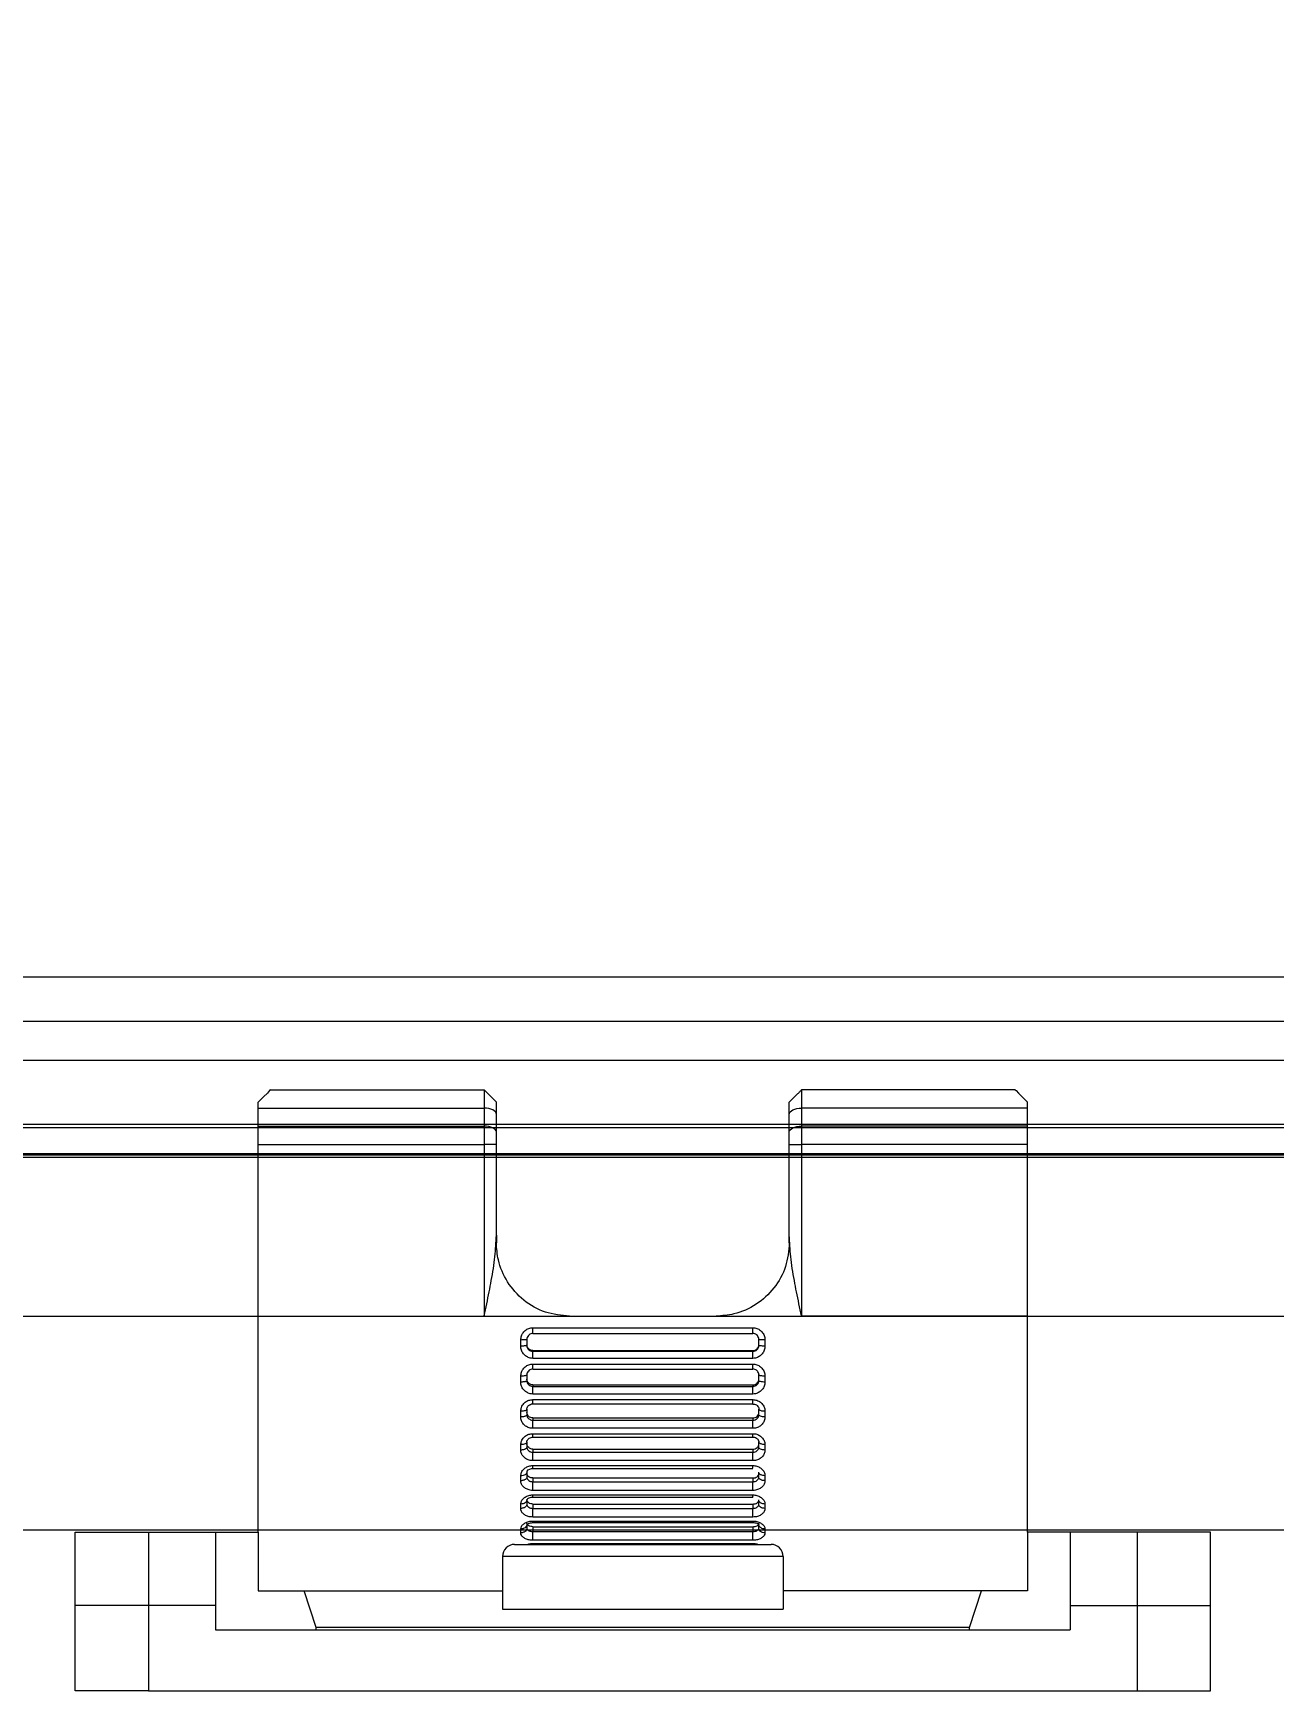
# Model space of a CAD drawing. Header units: inches. Extents: x -19.3 to 60.4, y -8 to 17.2.
# Drawn here: x 39.18 to 43.14, y 6.65 to 11.94 of the extents above; entities that cross this region are included whole.
import ezdxf

# ---------------------------------------------------------------- set-up
doc = ezdxf.new("R2010")
doc.units = ezdxf.units.IN
doc.header["$MEASUREMENT"] = 0
doc.styles.get("Standard").update_dxf_attribs({"font": 'arial.ttf'})
doc.dimstyles.new('Mega 3IN', dxfattribs={"dimtxt": 3, "dimasz": 3, "dimexe": 0.18, "dimexo": 0.0625, "dimgap": 0.09, "dimtad": 0, "dimtih": 1, "dimtoh": 1, "dimdec": 3, "dimzin": 0, "dimdsep": 46, "dimlunit": 3, "dimtxsty": 'Standard', "dimcen": 1, "dimadec": 0, "dimazin": 0, "dimtfac": 1, "dimtdec": 3, "dimtofl": 0, "dimtmove": 0, "dimatfit": 3, "dimfxl": 1, "dimtolj": 1, "dimtzin": 0, "dimarcsym": 0})

# ---------------------------------------------------------------- blocks, each defined once
blk = doc.blocks.new('A$C18BE6784')
at = {"color": 7, "linetype": 'Continuous', "lineweight": 15}
for p, q in [((-310.03, -59.65), (-292.53, -59.65)), ((-292.53, -59.65), (-292.53, -61.15)), ((-266.53, -59.65), (-266.53, -61.15)), ((-249.03, -59.65), (-266.53, -59.65)), ((-311.03, -61.15), (-311.03, -60.65)), ((-291.53, -61.65), (-291.53, -60.65)), ((-267.53, -61.65), (-267.53, -60.65)), ((-248.03, -61.15), (-248.03, -60.65)), ((-311.03, -61.15), (-292.53, -61.15)), ((-311.03, -62.62), (-311.03, -61.15)), ((-292.53, -61.15), (-292.53, -62.62)), ((-291.53, -63.12), (-291.53, -61.65)), ((-267.53, -63.12), (-267.53, -61.65)), ((-266.53, -61.15), (-266.53, -62.62)), ((-248.03, -61.15), (-266.53, -61.15)), ((-248.03, -62.62), (-248.03, -61.15)), ((-311.03, -62.62), (-292.53, -62.62)), ((-311.03, -64.12), (-311.03, -62.62)), ((-292.53, -62.62), (-292.53, -64.12)), ((-267.53, -62.77), (-291.53, -62.77)), ((-291.53, -64.12), (-291.53, -63.12)), ((-267.53, -64.12), (-267.53, -63.12)), ((-266.53, -62.62), (-266.53, -64.12)), ((-248.03, -62.62), (-266.53, -62.62)), ((-248.03, -64.12), (-248.03, -62.62)), ((-311.03, -64.12), (-292.53, -64.12)), ((-311.03, -78.19), (-311.03, -64.12)), ((-291.53, -64.12), (-292.53, -64.12)), ((-292.53, -64.12), (-292.53, -78.19)), ((-291.53, -71.56), (-291.53, -64.12)), ((-291.53, -64.97), (-267.53, -64.97)), ((-267.53, -64.12), (-266.53, -64.12)), ((-267.53, -71.56), (-267.53, -64.12)), ((-248.03, -64.12), (-266.53, -64.12)), ((-266.53, -64.12), (-266.53, -78.19)), ((-248.03, -78.19), (-248.03, -64.12)), ((-291.53, -71.56), (-291.53, -72.19)), ((-267.53, -72.19), (-267.53, -71.56)), ((-311.03, -95.89), (-311.03, -78.19)), ((-311.03, -78.19), (-292.53, -78.19)), ((-285.53, -78.19), (-273.53, -78.19)), ((-248.03, -78.19), (-266.53, -78.19)), ((-248.03, -95.89), (-248.03, -78.19)), ((-289.03, -80.1), (-289.03, -80.59)), ((-288.53, -79.14), (-270.53, -79.14)), ((-288.53, -79.62), (-270.53, -79.62)), ((-270.03, -80.59), (-270.03, -80.1)), ((-289.53, -80.64), (-289.53, -80.15)), ((-288.53, -81.01), (-288.53, -81.07)), ((-288.53, -81.01), (-270.53, -81.01)), ((-288.53, -81.07), (-270.53, -81.07)), ((-270.53, -81.01), (-270.53, -81.07)), ((-269.53, -80.14), (-269.53, -80.64)), ((-270.53, -81.65), (-288.53, -81.65)), ((-288.53, -82.12), (-270.53, -82.12)), ((-288.53, -82.53), (-270.53, -82.53)), ((-289.53, -83.6), (-289.53, -83.11)), ((-289.03, -83), (-289.03, -83.47)), ((-288.53, -83.82), (-288.53, -83.95)), ((-288.53, -83.82), (-270.53, -83.82)), ((-288.53, -83.95), (-270.53, -83.95)), ((-270.53, -83.82), (-270.53, -83.95)), ((-270.03, -83.47), (-270.03, -83)), ((-269.53, -83.11), (-269.53, -83.59)), ((-270.53, -84.57), (-288.53, -84.57)), ((-288.53, -85.03), (-270.53, -85.03)), ((-288.53, -85.37), (-270.53, -85.37)), ((-289.53, -86.45), (-289.53, -85.98)), ((-289.03, -85.81), (-289.03, -86.27)), ((-288.53, -86.53), (-288.53, -86.72)), ((-288.53, -86.53), (-270.53, -86.53)), ((-288.53, -86.72), (-270.53, -86.72)), ((-270.53, -86.53), (-270.53, -86.72)), ((-270.03, -86.27), (-270.03, -85.81)), ((-269.53, -85.98), (-269.53, -86.45)), ((-270.53, -87.38), (-288.53, -87.38)), ((-288.53, -87.82), (-270.53, -87.82)), ((-288.53, -88.1), (-270.53, -88.1)), ((-289.53, -89.16), (-289.53, -88.72)), ((-289.03, -88.49), (-289.03, -88.92)), ((-288.53, -89.09), (-288.53, -89.34)), ((-288.53, -89.09), (-270.53, -89.09)), ((-288.53, -89.34), (-270.53, -89.34)), ((-270.53, -89.09), (-270.53, -89.34)), ((-270.03, -88.92), (-270.03, -88.49)), ((-269.53, -88.72), (-269.53, -89.16)), ((-289.03, -90.98), (-289.03, -91.37)), ((-270.53, -90.03), (-288.53, -90.03)), ((-288.53, -90.43), (-270.53, -90.43)), ((-288.53, -90.66), (-270.53, -90.66)), ((-270.03, -91.37), (-270.03, -90.98)), ((-289.53, -91.68), (-289.53, -91.27)), ((-288.53, -91.45), (-270.53, -91.45)), ((-288.53, -91.45), (-288.53, -91.76)), ((-288.53, -91.76), (-270.53, -91.76)), ((-270.53, -91.45), (-270.53, -91.76)), ((-269.53, -91.27), (-269.53, -91.67)), ((-289.53, -93.95), (-289.53, -93.59)), ((-289.03, -93.25), (-289.03, -93.6)), ((-270.53, -92.47), (-288.53, -92.47)), ((-288.53, -92.84), (-270.53, -92.84)), ((-288.53, -93.01), (-270.53, -93.01)), ((-288.53, -93.59), (-270.53, -93.59)), ((-288.53, -93.59), (-288.53, -93.94)), ((-270.53, -93.59), (-270.53, -93.94)), ((-270.03, -93.6), (-270.03, -93.25)), ((-269.53, -93.59), (-269.53, -93.95)), ((-288.53, -93.94), (-270.53, -93.94)), ((-270.53, -94.65), (-288.53, -94.65)), ((-288.53, -94.98), (-270.53, -94.98)), ((-326.03, -95.9), (-320.03, -95.9)), ((-326.03, -101.89), (-326.03, -95.9)), ((-322.03, -95.89), (-311.03, -95.89)), ((-322.03, -95.89), (-322.03, -95.9)), ((-320.03, -95.9), (-320.03, -101.89)), ((-320.03, -95.9), (-314.53, -95.9)), ((-314.53, -95.9), (-314.53, -101.89)), ((-311.03, -95.89), (-311.03, -100.69)), ((-289.53, -95.95), (-289.53, -95.63)), ((-289.03, -95.25), (-289.03, -95.55)), ((-288.53, -95.1), (-270.53, -95.1)), ((-288.53, -95.44), (-270.53, -95.44)), ((-288.53, -95.44), (-288.53, -95.84)), ((-288.53, -95.84), (-270.53, -95.84)), ((-270.53, -95.44), (-270.53, -95.84)), ((-270.03, -95.55), (-270.03, -95.25)), ((-269.53, -95.63), (-269.53, -95.94)), ((-248.03, -95.89), (-248.03, -100.69)), ((-237.03, -95.89), (-248.03, -95.89)), ((-244.53, -95.9), (-244.53, -101.89)), ((-239.03, -95.9), (-244.53, -95.9)), ((-239.03, -95.9), (-239.03, -101.89)), ((-233.03, -95.9), (-239.03, -95.9)), ((-237.03, -95.89), (-237.03, -95.9)), ((-233.03, -101.89), (-233.03, -95.9)), ((-290.03, -96.89), (-269.03, -96.89)), ((-270.53, -96.55), (-288.53, -96.55)), ((-288.53, -96.82), (-270.53, -96.82)), ((-268.03, -97.89), (-291.03, -97.89)), ((-291.03, -97.89), (-291.03, -102.19)), ((-268.03, -97.89), (-268.03, -102.19)), ((-311.03, -100.69), (-307.28, -100.69)), ((-306.28, -103.69), (-307.28, -100.69)), ((-307.28, -100.69), (-291.03, -100.69)), ((-251.78, -100.69), (-268.03, -100.69)), ((-252.78, -103.69), (-251.78, -100.69)), ((-248.03, -100.69), (-251.78, -100.69)), ((-320.03, -101.89), (-326.03, -101.89)), ((-326.03, -108.89), (-326.03, -101.89)), ((-314.53, -101.89), (-320.03, -101.89)), ((-320.03, -101.89), (-320.03, -108.89)), ((-314.53, -101.89), (-314.53, -103.89)), ((-291.03, -102.19), (-268.03, -102.19)), ((-244.53, -101.89), (-239.03, -101.89)), ((-244.53, -101.89), (-244.53, -103.89)), ((-239.03, -101.89), (-233.03, -101.89)), ((-239.03, -101.89), (-239.03, -108.89)), ((-233.03, -108.89), (-233.03, -101.89)), ((-314.53, -103.89), (-244.53, -103.89)), ((-306.28, -103.89), (-306.28, -103.69)), ((-252.78, -103.69), (-306.28, -103.69)), ((-252.78, -103.89), (-252.78, -103.69)), ((-320.03, -108.89), (-326.03, -108.89)), ((-320.03, -108.89), (-239.03, -108.89)), ((-239.03, -108.89), (-233.03, -108.89))]:
    blk.add_line(p, q, dxfattribs=at)
at = {"color": 8, "linetype": 'Continuous', "lineweight": 15}
for p, q in [((-291.53, -62.47), (-267.53, -62.47)), ((-291.53, -64.87), (-267.53, -64.87)), ((-291.53, -65.17), (-267.53, -65.17))]:
    blk.add_line(p, q, dxfattribs=at)
at = {"color": 7, "linetype": 'Continuous', "lineweight": 15, "flags": 128}
for points in [[(-310.03, -59.65), (-310.1, -59.71), (-310.29, -59.91), (-310.61, -60.23), (-311.03, -60.65)], [(-249.03, -59.65), (-248.96, -59.71), (-248.77, -59.91), (-248.45, -60.23), (-248.03, -60.65)], [(-291.53, -61.65), (-291.55, -61.55), (-291.61, -61.46), (-291.7, -61.37), (-291.82, -61.29), (-291.97, -61.23), (-292.15, -61.19), (-292.33, -61.16), (-292.53, -61.15)], [(-267.53, -61.65), (-267.51, -61.55), (-267.45, -61.46), (-267.36, -61.37), (-267.24, -61.29), (-267.08, -61.23), (-266.91, -61.19), (-266.72, -61.16), (-266.53, -61.15)], [(-291.53, -63.12), (-291.55, -63.02), (-291.61, -62.93), (-291.7, -62.84), (-291.82, -62.77), (-291.97, -62.71), (-292.15, -62.66), (-292.33, -62.63), (-292.53, -62.62)], [(-267.53, -63.12), (-267.51, -63.02), (-267.45, -62.93), (-267.36, -62.84), (-267.24, -62.77), (-267.08, -62.71), (-266.91, -62.66), (-266.72, -62.63), (-266.53, -62.62)], [(-289.03, -90.98), (-289.03, -90.98), (-289.03, -90.98), (-289, -90.88), (-288.92, -90.79), (-288.8, -90.72), (-288.64, -90.67), (-288.53, -90.67)]]:
    blk.add_lwpolyline(points, dxfattribs=at)
at = {"color": 7, "linetype": 'Continuous', "lineweight": 15}
for centre, start, end in [((-290.03, -97.89), 90, 180), ((-269.03, -97.89), 0, 90)]:
    blk.add_arc(centre, 1, start, end, dxfattribs=at)
for points, knots in [([(-291.53, -60.65), (-291.53, -60.65), (-291.52, -60.65), (-291.56, -60.62), (-291.61, -60.57), (-291.69, -60.49), (-291.77, -60.4), (-291.87, -60.31), (-291.98, -60.19), (-292.13, -60.05), (-292.3, -59.87), (-292.47, -59.71), (-292.53, -59.65), (-292.53, -59.65), (-292.53, -59.65)], [0, 0, 0, 0, 0.206108, 0.278374, 0.351164, 0.392378, 0.433903, 0.470873, 0.508396, 0.568596, 0.658083, 0.79227, 0.97583, 1, 1, 1, 1]), ([(-267.53, -60.65), (-267.53, -60.65), (-267.53, -60.65), (-267.5, -60.62), (-267.45, -60.57), (-267.37, -60.49), (-267.29, -60.4), (-267.19, -60.31), (-267.08, -60.19), (-266.93, -60.05), (-266.75, -59.87), (-266.59, -59.71), (-266.53, -59.65), (-266.53, -59.65), (-266.53, -59.65)], [0, 0, 0, 0, 0.206108, 0.278374, 0.351164, 0.392378, 0.433903, 0.470873, 0.508396, 0.568596, 0.658083, 0.79227, 0.97583, 1, 1, 1, 1]), ([(-292.53, -78.19), (-292.53, -78.18), (-292.39, -77.52), (-292.18, -76.54), (-291.88, -74.93), (-291.61, -73.37), (-291.56, -72.14), (-291.53, -71.56)], [0, 0, 0, 0, 0.004402, 0.298112, 0.438388, 0.73222, 1, 1, 1, 1]), ([(-266.53, -78.19), (-266.53, -78.18), (-266.67, -77.52), (-266.88, -76.54), (-267.18, -74.93), (-267.45, -73.37), (-267.5, -72.14), (-267.53, -71.56)], [0, 0, 0, 0, 0.004402, 0.298112, 0.438388, 0.73222, 1, 1, 1, 1]), ([(-285.53, -78.19), (-286.2, -78.13), (-287.55, -77.99), (-289.35, -76.96), (-290.69, -75.45), (-291.42, -73.76), (-291.5, -72.66), (-291.53, -72.19)], [0, 0, 0, 0, 0.212997, 0.42601, 0.638348, 0.848106, 1, 1, 1, 1]), ([(-267.53, -72.19), (-267.59, -72.85), (-267.71, -74.15), (-268.71, -75.94), (-270.19, -77.3), (-271.88, -78.07), (-273.04, -78.16), (-273.53, -78.19)], [0, 0, 0, 0, 0.21253, 0.425272, 0.63417, 0.844608, 1, 1, 1, 1]), ([(-289.53, -80.15), (-289.52, -80.03), (-289.5, -79.85), (-289.37, -79.58), (-289.18, -79.35), (-288.87, -79.17), (-288.65, -79.15), (-288.53, -79.14)], [0, 0, 0, 0, 0.219076, 0.347748, 0.564774, 0.782964, 1, 1, 1, 1]), ([(-289.03, -80.1), (-289.04, -80.11), (-289.05, -80.12), (-289.17, -80.13), (-289.33, -80.14), (-289.46, -80.14), (-289.53, -80.15)], [0, 0, 0, 0, 0.25, 0.5, 0.75, 1, 1, 1, 1]), ([(-288.53, -79.61), (-288.53, -79.61), (-288.59, -79.61), (-288.7, -79.63), (-288.85, -79.72), (-288.97, -79.85), (-289.02, -79.98), (-289.03, -80.07), (-289.03, -80.1), (-289.03, -80.1)], [0, 0, 0, 0, 0.000077, 0.224304, 0.445041, 0.660321, 0.871897, 0.999923, 1, 1, 1, 1]), ([(-288.53, -79.61), (-288.53, -79.61), (-288.53, -79.61), (-288.53, -79.54), (-288.53, -79.45), (-288.53, -79.36), (-288.53, -79.26), (-288.53, -79.18), (-288.53, -79.14)], [0, 0, 0, 0, 0.198983, 0.431483, 0.560933, 0.69884, 0.845197, 1, 1, 1, 1]), ([(-270.53, -79.14), (-270.42, -79.15), (-270.3, -79.16), (-270.09, -79.23), (-269.88, -79.35), (-269.66, -79.61), (-269.54, -79.89), (-269.53, -80.07), (-269.53, -80.14)], [0, 0, 0, 0, 0.214033, 0.218636, 0.436909, 0.654019, 0.86987, 1, 1, 1, 1]), ([(-270.53, -79.61), (-270.53, -79.61), (-270.53, -79.6), (-270.53, -79.5), (-270.53, -79.33), (-270.53, -79.2), (-270.53, -79.14)], [0, 0, 0, 0, 0.249999, 0.500001, 0.750002, 1, 1, 1, 1]), ([(-270.03, -80.1), (-270.03, -80.1), (-270.03, -80.07), (-270.04, -79.98), (-270.09, -79.85), (-270.2, -79.72), (-270.36, -79.63), (-270.47, -79.61), (-270.53, -79.61), (-270.53, -79.61)], [0, 0, 0, 0, 0.000077, 0.128103, 0.339678, 0.554959, 0.775696, 0.999922, 1, 1, 1, 1]), ([(-269.53, -80.14), (-269.58, -80.14), (-269.7, -80.14), (-269.83, -80.14), (-269.92, -80.13), (-269.98, -80.12), (-270.02, -80.11), (-270.03, -80.11), (-270.03, -80.1)], [0, 0, 0, 0, 0.203912, 0.438068, 0.567105, 0.703778, 0.848076, 1, 1, 1, 1]), ([(-289.03, -80.59), (-289.03, -80.59), (-289.04, -80.61), (-289.12, -80.62), (-289.21, -80.63), (-289.3, -80.64), (-289.41, -80.64), (-289.49, -80.64), (-289.53, -80.64)], [0, 0, 0, 0, 0.196334, 0.427965, 0.557629, 0.696193, 0.843652, 1, 1, 1, 1]), ([(-288.53, -81.65), (-288.61, -81.64), (-288.79, -81.63), (-289.07, -81.51), (-289.33, -81.28), (-289.5, -80.98), (-289.52, -80.76), (-289.53, -80.64)], [0, 0, 0, 0, 0.143917, 0.357304, 0.5703, 0.784657, 1, 1, 1, 1]), ([(-288.53, -81.01), (-288.59, -81), (-288.72, -80.99), (-288.89, -80.88), (-288.98, -80.75), (-289.02, -80.63), (-289.03, -80.57), (-289.03, -80.53)], [0, 0, 0, 0, 0.254896, 0.506769, 0.754299, 0.876836, 1, 1, 1, 1]), ([(-289.03, -80.59), (-289.03, -80.59), (-289.03, -80.64), (-289.01, -80.75), (-288.93, -80.89), (-288.8, -81.01), (-288.66, -81.06), (-288.57, -81.07), (-288.53, -81.07), (-288.53, -81.07)], [0, 0, 0, 0, 0.000078, 0.210323, 0.420766, 0.63317, 0.850397, 0.999923, 1, 1, 1, 1]), ([(-288.53, -81.65), (-288.53, -81.61), (-288.53, -81.54), (-288.53, -81.41), (-288.53, -81.29), (-288.53, -81.19), (-288.53, -81.11), (-288.53, -81.09), (-288.53, -81.07)], [0, 0, 0, 0, 0.130792, 0.270449, 0.500082, 0.6303, 0.757218, 1, 1, 1, 1]), ([(-270.53, -81.01), (-270.46, -81), (-270.33, -80.99), (-270.17, -80.88), (-270.07, -80.75), (-270.03, -80.63), (-270.03, -80.57), (-270.03, -80.53)], [0, 0, 0, 0, 0.254897, 0.506769, 0.754299, 0.876836, 1, 1, 1, 1]), ([(-270.53, -81.07), (-270.53, -81.07), (-270.49, -81.07), (-270.4, -81.06), (-270.25, -81.01), (-270.13, -80.89), (-270.05, -80.75), (-270.03, -80.64), (-270.03, -80.59), (-270.03, -80.59)], [0, 0, 0, 0, 0.000078, 0.149604, 0.366831, 0.579234, 0.789678, 0.999922, 1, 1, 1, 1]), ([(-269.53, -80.64), (-269.54, -80.76), (-269.56, -80.98), (-269.73, -81.28), (-269.98, -81.51), (-270.26, -81.63), (-270.45, -81.64), (-270.53, -81.65)], [0, 0, 0, 0, 0.218413, 0.430309, 0.643077, 0.856236, 1, 1, 1, 1]), ([(-270.53, -81.65), (-270.53, -81.59), (-270.53, -81.47), (-270.53, -81.33), (-270.53, -81.23), (-270.53, -81.15), (-270.53, -81.1), (-270.53, -81.08), (-270.53, -81.07)], [0, 0, 0, 0, 0.21353, 0.435926, 0.562265, 0.698395, 0.84431, 1, 1, 1, 1]), ([(-269.53, -80.64), (-269.6, -80.64), (-269.73, -80.64), (-269.89, -80.63), (-270.01, -80.61), (-270.02, -80.6), (-270.03, -80.59)], [0, 0, 0, 0, 0.25208, 0.502774, 0.75208, 1, 1, 1, 1]), ([(-289.53, -83.11), (-289.52, -83), (-289.5, -82.82), (-289.37, -82.55), (-289.18, -82.33), (-288.87, -82.15), (-288.65, -82.13), (-288.53, -82.12)], [0, 0, 0, 0, 0.219076, 0.347748, 0.564775, 0.782964, 1, 1, 1, 1]), ([(-288.53, -82.52), (-288.53, -82.52), (-288.59, -82.52), (-288.7, -82.54), (-288.85, -82.62), (-288.97, -82.75), (-289.02, -82.88), (-289.03, -82.97), (-289.03, -83), (-289.03, -83)], [0, 0, 0, 0, 0.000077, 0.224304, 0.445041, 0.660319, 0.871898, 0.999921, 1, 1, 1, 1]), ([(-288.53, -82.52), (-288.53, -82.53), (-288.53, -82.54), (-288.53, -82.49), (-288.53, -82.41), (-288.53, -82.33), (-288.53, -82.23), (-288.53, -82.16), (-288.53, -82.12)], [0, 0, 0, 0, 0.198981, 0.431483, 0.560933, 0.698839, 0.845198, 1, 1, 1, 1]), ([(-270.53, -82.12), (-270.42, -82.13), (-270.3, -82.14), (-270.09, -82.21), (-269.88, -82.33), (-269.66, -82.59), (-269.54, -82.86), (-269.53, -83.04), (-269.53, -83.11)], [0, 0, 0, 0, 0.214033, 0.218636, 0.436908, 0.654018, 0.86987, 1, 1, 1, 1]), ([(-270.53, -82.52), (-270.53, -82.52), (-270.53, -82.54), (-270.53, -82.45), (-270.53, -82.31), (-270.53, -82.18), (-270.53, -82.12)], [0, 0, 0, 0, 0.249998, 0.499999, 0.749998, 1, 1, 1, 1]), ([(-270.03, -83), (-270.03, -83), (-270.03, -82.97), (-270.04, -82.88), (-270.09, -82.75), (-270.2, -82.62), (-270.36, -82.54), (-270.47, -82.52), (-270.53, -82.52), (-270.53, -82.52)], [0, 0, 0, 0, 0.000079, 0.128102, 0.33968, 0.554959, 0.775696, 0.999922, 1, 1, 1, 1]), ([(-289.03, -83), (-289.04, -83.01), (-289.05, -83.04), (-289.17, -83.08), (-289.33, -83.1), (-289.46, -83.11), (-289.53, -83.11)], [0, 0, 0, 0, 0.25, 0.5, 0.749999, 1, 1, 1, 1]), ([(-289.03, -83.47), (-289.03, -83.49), (-289.04, -83.51), (-289.12, -83.55), (-289.21, -83.57), (-289.3, -83.58), (-289.41, -83.59), (-289.49, -83.6), (-289.53, -83.6)], [0, 0, 0, 0, 0.196333, 0.427965, 0.557629, 0.696193, 0.843653, 1, 1, 1, 1]), ([(-288.53, -84.57), (-288.61, -84.57), (-288.79, -84.55), (-289.07, -84.43), (-289.33, -84.21), (-289.5, -83.92), (-289.52, -83.71), (-289.53, -83.6)], [0, 0, 0, 0, 0.143917, 0.357304, 0.5703, 0.784657, 1, 1, 1, 1]), ([(-288.53, -83.82), (-288.59, -83.81), (-288.72, -83.8), (-288.89, -83.69), (-288.98, -83.56), (-289.02, -83.45), (-289.03, -83.39), (-289.03, -83.35)], [0, 0, 0, 0, 0.254896, 0.506768, 0.754299, 0.876835, 1, 1, 1, 1]), ([(-289.03, -83.47), (-289.03, -83.47), (-289.03, -83.53), (-289.01, -83.63), (-288.93, -83.77), (-288.8, -83.88), (-288.66, -83.94), (-288.57, -83.95), (-288.53, -83.95), (-288.53, -83.95)], [0, 0, 0, 0, 0.000077, 0.210323, 0.420766, 0.63317, 0.850397, 0.999923, 1, 1, 1, 1]), ([(-288.53, -84.57), (-288.53, -84.53), (-288.53, -84.47), (-288.53, -84.33), (-288.53, -84.21), (-288.53, -84.1), (-288.53, -84.01), (-288.53, -83.97), (-288.53, -83.95)], [0, 0, 0, 0, 0.138026, 0.258333, 0.500005, 0.630244, 0.757182, 1, 1, 1, 1]), ([(-270.53, -83.82), (-270.46, -83.81), (-270.33, -83.8), (-270.17, -83.69), (-270.07, -83.56), (-270.03, -83.45), (-270.03, -83.39), (-270.03, -83.35)], [0, 0, 0, 0, 0.254897, 0.506768, 0.754299, 0.876835, 1, 1, 1, 1]), ([(-270.53, -83.95), (-270.53, -83.95), (-270.49, -83.95), (-270.4, -83.94), (-270.25, -83.88), (-270.13, -83.77), (-270.05, -83.63), (-270.03, -83.53), (-270.03, -83.47), (-270.03, -83.47)], [0, 0, 0, 0, 0.000078, 0.149604, 0.366831, 0.579234, 0.789677, 0.999923, 1, 1, 1, 1]), ([(-269.53, -83.59), (-269.54, -83.71), (-269.56, -83.93), (-269.73, -84.22), (-269.98, -84.43), (-270.26, -84.55), (-270.45, -84.57), (-270.53, -84.57)], [0, 0, 0, 0, 0.218413, 0.430309, 0.643078, 0.856237, 1, 1, 1, 1]), ([(-270.53, -84.57), (-270.53, -84.51), (-270.53, -84.39), (-270.53, -84.24), (-270.53, -84.14), (-270.53, -84.06), (-270.53, -83.99), (-270.53, -83.96), (-270.53, -83.95)], [0, 0, 0, 0, 0.230792, 0.442076, 0.564837, 0.698755, 0.843812, 1, 1, 1, 1]), ([(-269.53, -83.11), (-269.58, -83.1), (-269.7, -83.1), (-269.83, -83.09), (-269.92, -83.07), (-269.98, -83.05), (-270.02, -83.02), (-270.03, -83.01), (-270.03, -83)], [0, 0, 0, 0, 0.203911, 0.438069, 0.567105, 0.703776, 0.848076, 1, 1, 1, 1]), ([(-269.53, -83.59), (-269.6, -83.59), (-269.73, -83.59), (-269.89, -83.56), (-270.01, -83.52), (-270.02, -83.49), (-270.03, -83.47)], [0, 0, 0, 0, 0.25208, 0.502773, 0.752079, 1, 1, 1, 1]), ([(-289.53, -85.98), (-289.52, -85.87), (-289.5, -85.7), (-289.37, -85.45), (-289.18, -85.23), (-288.87, -85.06), (-288.65, -85.04), (-288.53, -85.03)], [0, 0, 0, 0, 0.219076, 0.347748, 0.564774, 0.782964, 1, 1, 1, 1]), ([(-289.02, -85.82), (-289.02, -85.78), (-289.02, -85.68), (-288.95, -85.57), (-288.83, -85.45), (-288.62, -85.36), (-288.45, -85.37), (-288.35, -85.37)], [0, 0, 0, 0, 0.128204, 0.324033, 0.503823, 0.694449, 1, 1, 1, 1]), ([(-288.53, -85.37), (-288.53, -85.37), (-288.53, -85.36), (-288.53, -85.3), (-288.53, -85.23), (-288.53, -85.14), (-288.53, -85.07), (-288.53, -85.03)], [0, 0, 0, 0, 0.289248, 0.451086, 0.623495, 0.806468, 1, 1, 1, 1]), ([(-270.53, -85.03), (-270.42, -85.04), (-270.3, -85.05), (-270.09, -85.12), (-269.88, -85.23), (-269.66, -85.48), (-269.54, -85.75), (-269.53, -85.92), (-269.53, -85.98)], [0, 0, 0, 0, 0.214033, 0.218636, 0.436909, 0.654019, 0.869869, 1, 1, 1, 1]), ([(-270.53, -85.37), (-270.53, -85.37), (-270.53, -85.38), (-270.53, -85.33), (-270.53, -85.21), (-270.53, -85.09), (-270.53, -85.03)], [0, 0, 0, 0, 0.05273, 0.368487, 0.684243, 1, 1, 1, 1]), ([(-270.53, -85.39), (-270.48, -85.39), (-270.37, -85.38), (-270.22, -85.46), (-270.1, -85.58), (-270.03, -85.7), (-270.04, -85.79), (-270.04, -85.83)], [0, 0, 0, 0, 0.17309, 0.39291, 0.612931, 0.841169, 1, 1, 1, 1]), ([(-289.03, -85.81), (-289.04, -85.83), (-289.05, -85.88), (-289.17, -85.94), (-289.33, -85.98), (-289.46, -85.98), (-289.53, -85.98)], [0, 0, 0, 0, 0.25, 0.500001, 0.75, 1, 1, 1, 1]), ([(-289.03, -86.27), (-289.03, -86.29), (-289.04, -86.33), (-289.12, -86.38), (-289.21, -86.41), (-289.3, -86.43), (-289.41, -86.45), (-289.49, -86.45), (-289.53, -86.45)], [0, 0, 0, 0, 0.196335, 0.427966, 0.557629, 0.696193, 0.843652, 1, 1, 1, 1]), ([(-288.53, -87.38), (-288.61, -87.38), (-288.79, -87.37), (-289.07, -87.25), (-289.33, -87.04), (-289.5, -86.77), (-289.52, -86.56), (-289.53, -86.45)], [0, 0, 0, 0, 0.143917, 0.357304, 0.5703, 0.784656, 1, 1, 1, 1]), ([(-288.53, -86.53), (-288.59, -86.52), (-288.72, -86.51), (-288.89, -86.41), (-288.98, -86.28), (-289.02, -86.17), (-289.03, -86.11), (-289.03, -86.08)], [0, 0, 0, 0, 0.254896, 0.506767, 0.754299, 0.876835, 1, 1, 1, 1]), ([(-289.03, -86.27), (-289.03, -86.27), (-289.03, -86.32), (-289.01, -86.42), (-288.93, -86.55), (-288.8, -86.65), (-288.66, -86.71), (-288.57, -86.72), (-288.53, -86.72), (-288.53, -86.72)], [0, 0, 0, 0, 0.000078, 0.210322, 0.420765, 0.633169, 0.850397, 0.999923, 1, 1, 1, 1]), ([(-288.53, -87.38), (-288.53, -87.35), (-288.53, -87.28), (-288.53, -87.15), (-288.53, -87.02), (-288.53, -86.9), (-288.53, -86.8), (-288.53, -86.75), (-288.53, -86.72)], [0, 0, 0, 0, 0.146955, 0.254934, 0.49997, 0.630218, 0.757165, 1, 1, 1, 1]), ([(-270.53, -86.53), (-270.46, -86.52), (-270.33, -86.51), (-270.17, -86.41), (-270.07, -86.28), (-270.03, -86.17), (-270.03, -86.11), (-270.03, -86.08)], [0, 0, 0, 0, 0.254897, 0.506767, 0.754299, 0.876835, 1, 1, 1, 1]), ([(-270.53, -86.72), (-270.53, -86.72), (-270.49, -86.72), (-270.4, -86.71), (-270.25, -86.65), (-270.13, -86.55), (-270.05, -86.42), (-270.03, -86.32), (-270.03, -86.27), (-270.03, -86.27)], [0, 0, 0, 0, 0.000078, 0.149604, 0.366832, 0.579235, 0.789678, 0.999922, 1, 1, 1, 1]), ([(-269.53, -86.45), (-269.54, -86.56), (-269.56, -86.77), (-269.73, -87.04), (-269.98, -87.25), (-270.26, -87.37), (-270.45, -87.38), (-270.53, -87.38)], [0, 0, 0, 0, 0.218412, 0.430308, 0.643077, 0.856236, 1, 1, 1, 1]), ([(-270.53, -87.38), (-270.53, -87.32), (-270.53, -87.2), (-270.53, -87.02), (-270.53, -86.87), (-270.53, -86.77), (-270.53, -86.74), (-270.53, -86.72)], [0, 0, 0, 0, 0.249391, 0.451395, 0.69954, 0.843392, 1, 1, 1, 1]), ([(-269.53, -85.98), (-269.58, -85.98), (-269.7, -85.98), (-269.83, -85.95), (-269.92, -85.92), (-269.98, -85.89), (-270.02, -85.85), (-270.03, -85.82), (-270.03, -85.81)], [0, 0, 0, 0, 0.203912, 0.438068, 0.567104, 0.703775, 0.848075, 1, 1, 1, 1]), ([(-269.53, -86.45), (-269.6, -86.45), (-269.73, -86.44), (-269.89, -86.4), (-270.01, -86.34), (-270.02, -86.29), (-270.03, -86.27)], [0, 0, 0, 0, 0.25208, 0.502773, 0.75208, 1, 1, 1, 1]), ([(-289.53, -88.72), (-289.52, -88.62), (-289.5, -88.46), (-289.37, -88.22), (-289.18, -88.01), (-288.87, -87.85), (-288.65, -87.83), (-288.53, -87.82)], [0, 0, 0, 0, 0.219076, 0.347748, 0.564775, 0.782965, 1, 1, 1, 1]), ([(-289.03, -88.49), (-289.03, -88.49), (-289.03, -88.49), (-289.03, -88.42), (-289.01, -88.36), (-288.91, -88.23), (-288.77, -88.15), (-288.64, -88.1), (-288.55, -88.1), (-288.53, -88.1)], [0, 0, 0, 0, 0.000012, 0.000024, 0.282395, 0.505491, 0.707687, 0.920205, 1, 1, 1, 1]), ([(-288.53, -88.09), (-288.53, -88.1), (-288.53, -88.1), (-288.53, -88.06), (-288.53, -88), (-288.53, -87.92), (-288.53, -87.85), (-288.53, -87.82)], [0, 0, 0, 0, 0.201578, 0.383377, 0.577053, 0.782599, 1, 1, 1, 1]), ([(-270.53, -87.82), (-270.42, -87.83), (-270.3, -87.83), (-270.09, -87.9), (-269.88, -88.01), (-269.66, -88.25), (-269.54, -88.5), (-269.53, -88.66), (-269.53, -88.72)], [0, 0, 0, 0, 0.214033, 0.218636, 0.436909, 0.654019, 0.86987, 1, 1, 1, 1]), ([(-270.53, -88.1), (-270.53, -88.09), (-270.53, -88.09), (-270.53, -87.98), (-270.53, -87.87), (-270.53, -87.82)], [0, 0, 0, 0, 0.294478, 0.647238, 1, 1, 1, 1]), ([(-270.53, -88.11), (-270.48, -88.11), (-270.37, -88.11), (-270.22, -88.18), (-270.1, -88.28), (-270.05, -88.38), (-270.03, -88.44), (-270.03, -88.47), (-270.03, -88.49), (-270.03, -88.49), (-270.03, -88.49), (-270.03, -88.49), (-270.03, -88.49)], [0, 0, 0, 0, 0.173203, 0.381396, 0.589558, 0.809493, 0.931257, 0.991898, 0.998276, 0.999937, 0.999987, 1, 1, 1, 1]), ([(-289.03, -88.49), (-289.04, -88.52), (-289.05, -88.58), (-289.17, -88.66), (-289.33, -88.71), (-289.46, -88.72), (-289.53, -88.72)], [0, 0, 0, 0, 0.25, 0.500001, 0.75, 1, 1, 1, 1]), ([(-289.03, -88.92), (-289.03, -88.94), (-289.04, -89), (-289.12, -89.06), (-289.21, -89.11), (-289.3, -89.14), (-289.41, -89.16), (-289.49, -89.16), (-289.53, -89.16)], [0, 0, 0, 0, 0.196333, 0.427967, 0.557629, 0.696194, 0.843653, 1, 1, 1, 1]), ([(-288.53, -90.03), (-288.61, -90.03), (-288.79, -90.01), (-289.07, -89.91), (-289.33, -89.71), (-289.5, -89.46), (-289.52, -89.26), (-289.53, -89.16)], [0, 0, 0, 0, 0.143917, 0.357304, 0.5703, 0.784657, 1, 1, 1, 1]), ([(-288.53, -89.09), (-288.59, -89.08), (-288.72, -89.07), (-288.89, -88.97), (-288.98, -88.86), (-289.02, -88.75), (-289.03, -88.7), (-289.03, -88.67)], [0, 0, 0, 0, 0.254896, 0.506767, 0.754297, 0.876834, 1, 1, 1, 1]), ([(-289.03, -88.92), (-289.03, -88.92), (-289.03, -88.96), (-289.01, -89.06), (-288.93, -89.18), (-288.8, -89.28), (-288.66, -89.33), (-288.57, -89.34), (-288.53, -89.34), (-288.53, -89.34)], [0, 0, 0, 0, 0.000077, 0.210322, 0.420765, 0.63317, 0.850397, 0.999923, 1, 1, 1, 1]), ([(-288.53, -90.03), (-288.53, -90), (-288.53, -89.93), (-288.53, -89.8), (-288.53, -89.67), (-288.53, -89.55), (-288.53, -89.44), (-288.53, -89.38), (-288.53, -89.34)], [0, 0, 0, 0, 0.151364, 0.273442, 0.500088, 0.630307, 0.757222, 1, 1, 1, 1]), ([(-270.53, -89.09), (-270.46, -89.08), (-270.33, -89.07), (-270.17, -88.97), (-270.07, -88.86), (-270.03, -88.75), (-270.03, -88.7), (-270.03, -88.67)], [0, 0, 0, 0, 0.254897, 0.506767, 0.754297, 0.876834, 1, 1, 1, 1]), ([(-270.53, -89.34), (-270.53, -89.34), (-270.49, -89.34), (-270.4, -89.33), (-270.25, -89.28), (-270.13, -89.18), (-270.05, -89.06), (-270.03, -88.96), (-270.03, -88.92), (-270.03, -88.92)], [0, 0, 0, 0, 0.000078, 0.149604, 0.366831, 0.579235, 0.789678, 0.999923, 1, 1, 1, 1]), ([(-269.53, -89.16), (-269.54, -89.26), (-269.56, -89.46), (-269.73, -89.72), (-269.98, -89.91), (-270.26, -90.01), (-270.45, -90.03), (-270.53, -90.03)], [0, 0, 0, 0, 0.218414, 0.430309, 0.643077, 0.856237, 1, 1, 1, 1]), ([(-270.53, -90.03), (-270.53, -89.97), (-270.53, -89.86), (-270.53, -89.67), (-270.53, -89.52), (-270.53, -89.41), (-270.53, -89.36), (-270.53, -89.34)], [0, 0, 0, 0, 0.247847, 0.463517, 0.701698, 0.843478, 1, 1, 1, 1]), ([(-269.53, -88.72), (-269.58, -88.72), (-269.7, -88.71), (-269.83, -88.67), (-269.92, -88.63), (-269.98, -88.59), (-270.02, -88.54), (-270.03, -88.5), (-270.03, -88.49)], [0, 0, 0, 0, 0.203911, 0.438068, 0.567104, 0.703777, 0.848075, 1, 1, 1, 1]), ([(-269.53, -89.16), (-269.6, -89.16), (-269.73, -89.15), (-269.89, -89.09), (-270.01, -89.01), (-270.02, -88.95), (-270.03, -88.92)], [0, 0, 0, 0, 0.25208, 0.502772, 0.752079, 1, 1, 1, 1]), ([(-289.53, -91.27), (-289.52, -91.18), (-289.5, -91.03), (-289.37, -90.8), (-289.18, -90.61), (-288.87, -90.46), (-288.65, -90.44), (-288.53, -90.43)], [0, 0, 0, 0, 0.219076, 0.347748, 0.564774, 0.782964, 1, 1, 1, 1]), ([(-289.03, -90.98), (-289.04, -91.02), (-289.05, -91.09), (-289.17, -91.19), (-289.33, -91.26), (-289.46, -91.27), (-289.53, -91.27)], [0, 0, 0, 0, 0.249999, 0.499999, 0.749999, 1, 1, 1, 1]), ([(-288.53, -90.66), (-288.53, -90.66), (-288.53, -90.66), (-288.53, -90.64), (-288.53, -90.6), (-288.53, -90.53), (-288.53, -90.47), (-288.53, -90.43)], [0, 0, 0, 0, 0.100112, 0.305017, 0.523304, 0.75497, 1, 1, 1, 1]), ([(-270.53, -90.43), (-270.42, -90.44), (-270.3, -90.45), (-270.09, -90.52), (-269.88, -90.61), (-269.66, -90.83), (-269.54, -91.06), (-269.53, -91.21), (-269.53, -91.27)], [0, 0, 0, 0, 0.214033, 0.218636, 0.436909, 0.65402, 0.86987, 1, 1, 1, 1]), ([(-270.53, -90.65), (-270.53, -90.65), (-270.53, -90.66), (-270.53, -90.59), (-270.53, -90.49), (-270.53, -90.43)], [0, 0, 0, 0, 0.218227, 0.609112, 1, 1, 1, 1]), ([(-269.53, -91.27), (-269.58, -91.26), (-269.7, -91.26), (-269.83, -91.21), (-269.92, -91.16), (-269.98, -91.11), (-270.02, -91.05), (-270.03, -91), (-270.03, -90.98)], [0, 0, 0, 0, 0.203911, 0.438069, 0.567105, 0.703777, 0.848077, 1, 1, 1, 1]), ([(-289.03, -91.37), (-289.03, -91.41), (-289.04, -91.47), (-289.12, -91.55), (-289.21, -91.61), (-289.3, -91.64), (-289.41, -91.67), (-289.49, -91.67), (-289.53, -91.68)], [0, 0, 0, 0, 0.196335, 0.427965, 0.557628, 0.696193, 0.843653, 1, 1, 1, 1]), ([(-288.53, -92.47), (-288.61, -92.47), (-288.79, -92.45), (-289.07, -92.36), (-289.33, -92.18), (-289.5, -91.95), (-289.52, -91.77), (-289.53, -91.68)], [0, 0, 0, 0, 0.143917, 0.357304, 0.5703, 0.784656, 1, 1, 1, 1]), ([(-288.53, -91.45), (-288.59, -91.45), (-288.72, -91.44), (-288.89, -91.35), (-288.98, -91.25), (-289.02, -91.15), (-289.03, -91.1), (-289.03, -91.07)], [0, 0, 0, 0, 0.254896, 0.506768, 0.754298, 0.876834, 1, 1, 1, 1]), ([(-289.03, -91.37), (-289.03, -91.37), (-289.03, -91.42), (-289.01, -91.5), (-288.93, -91.62), (-288.8, -91.71), (-288.66, -91.75), (-288.57, -91.76), (-288.53, -91.76), (-288.53, -91.76)], [0, 0, 0, 0, 0.000076, 0.210322, 0.420765, 0.63317, 0.850397, 0.999923, 1, 1, 1, 1]), ([(-288.53, -92.47), (-288.53, -92.44), (-288.53, -92.37), (-288.53, -92.25), (-288.53, -92.12), (-288.53, -92), (-288.53, -91.87), (-288.53, -91.8), (-288.53, -91.76)], [0, 0, 0, 0, 0.153847, 0.284384, 0.500143, 0.630347, 0.757248, 1, 1, 1, 1]), ([(-270.53, -91.45), (-270.46, -91.45), (-270.33, -91.44), (-270.17, -91.35), (-270.07, -91.25), (-270.03, -91.15), (-270.03, -91.1), (-270.03, -91.07)], [0, 0, 0, 0, 0.254897, 0.506768, 0.754298, 0.876834, 1, 1, 1, 1]), ([(-270.53, -91.76), (-270.53, -91.76), (-270.49, -91.76), (-270.4, -91.75), (-270.25, -91.71), (-270.13, -91.62), (-270.05, -91.5), (-270.03, -91.42), (-270.03, -91.37), (-270.03, -91.37)], [0, 0, 0, 0, 0.000078, 0.149604, 0.366831, 0.579235, 0.789678, 0.999924, 1, 1, 1, 1]), ([(-269.53, -91.67), (-269.54, -91.77), (-269.56, -91.95), (-269.73, -92.18), (-269.98, -92.36), (-270.26, -92.45), (-270.45, -92.47), (-270.53, -92.47)], [0, 0, 0, 0, 0.218413, 0.430309, 0.643077, 0.856237, 1, 1, 1, 1]), ([(-270.53, -92.47), (-270.53, -92.41), (-270.53, -92.31), (-270.53, -92.11), (-270.53, -91.96), (-270.53, -91.84), (-270.53, -91.79), (-270.53, -91.76)], [0, 0, 0, 0, 0.245576, 0.48038, 0.705175, 0.84396, 1, 1, 1, 1]), ([(-269.53, -91.67), (-269.6, -91.67), (-269.73, -91.66), (-269.89, -91.59), (-270.01, -91.49), (-270.02, -91.41), (-270.03, -91.37)], [0, 0, 0, 0, 0.25208, 0.502774, 0.752079, 1, 1, 1, 1]), ([(-289.53, -93.59), (-289.52, -93.5), (-289.5, -93.37), (-289.37, -93.17), (-289.18, -93), (-288.87, -92.86), (-288.65, -92.84), (-288.53, -92.84)], [0, 0, 0, 0, 0.219075, 0.347748, 0.564774, 0.782964, 1, 1, 1, 1]), ([(-289.03, -93.25), (-289.04, -93.29), (-289.05, -93.38), (-289.17, -93.49), (-289.33, -93.57), (-289.46, -93.58), (-289.53, -93.59)], [0, 0, 0, 0, 0.249999, 0.499999, 0.749999, 1, 1, 1, 1]), ([(-289.03, -93.6), (-289.03, -93.63), (-289.04, -93.71), (-289.12, -93.81), (-289.21, -93.87), (-289.3, -93.91), (-289.41, -93.94), (-289.49, -93.95), (-289.53, -93.95)], [0, 0, 0, 0, 0.196334, 0.427966, 0.557629, 0.696194, 0.843653, 1, 1, 1, 1]), ([(-289.03, -93.25), (-289.03, -93.25), (-289.03, -93.18), (-289.03, -93.24), (-288.96, -93.14), (-288.85, -93.07), (-288.7, -93.02), (-288.58, -93.01), (-288.53, -93.01)], [0, 0, 0, 0, 0.000016, 0.293326, 0.483552, 0.654199, 0.834349, 1, 1, 1, 1]), ([(-288.53, -93.59), (-288.59, -93.58), (-288.72, -93.57), (-288.89, -93.49), (-288.98, -93.4), (-289.02, -93.32), (-289.03, -93.27), (-289.03, -93.25)], [0, 0, 0, 0, 0.254896, 0.506768, 0.754298, 0.876835, 1, 1, 1, 1]), ([(-289.03, -93.6), (-289.03, -93.6), (-289.03, -93.64), (-289.01, -93.72), (-288.93, -93.82), (-288.8, -93.89), (-288.66, -93.93), (-288.57, -93.94), (-288.53, -93.94), (-288.53, -93.94)], [0, 0, 0, 0, 0.000078, 0.210323, 0.420767, 0.63317, 0.850397, 0.999923, 1, 1, 1, 1]), ([(-288.53, -93.01), (-288.53, -93.01), (-288.53, -93.01), (-288.53, -92.98), (-288.53, -92.92), (-288.53, -92.86), (-288.53, -92.84)], [0, 0, 0, 0, 0.196709, 0.449012, 0.716784, 1, 1, 1, 1]), ([(-270.53, -92.84), (-270.42, -92.84), (-270.3, -92.85), (-270.09, -92.91), (-269.88, -93), (-269.66, -93.2), (-269.54, -93.4), (-269.53, -93.54), (-269.53, -93.59)], [0, 0, 0, 0, 0.214033, 0.218636, 0.436909, 0.654019, 0.86987, 1, 1, 1, 1]), ([(-270.53, -93), (-270.53, -93.01), (-270.53, -93.02), (-270.53, -92.97), (-270.53, -92.88), (-270.53, -92.84)], [0, 0, 0, 0, 0.101108, 0.550554, 1, 1, 1, 1]), ([(-270.53, -93.59), (-270.46, -93.58), (-270.33, -93.57), (-270.17, -93.49), (-270.07, -93.4), (-270.03, -93.32), (-270.03, -93.27), (-270.03, -93.25)], [0, 0, 0, 0, 0.254897, 0.506768, 0.754298, 0.876835, 1, 1, 1, 1]), ([(-270.53, -93.94), (-270.53, -93.94), (-270.49, -93.94), (-270.4, -93.93), (-270.25, -93.89), (-270.13, -93.82), (-270.05, -93.72), (-270.03, -93.64), (-270.03, -93.6), (-270.03, -93.6)], [0, 0, 0, 0, 0.000078, 0.149603, 0.366831, 0.579233, 0.789677, 0.999922, 1, 1, 1, 1]), ([(-269.53, -93.59), (-269.58, -93.58), (-269.7, -93.58), (-269.83, -93.52), (-269.92, -93.46), (-269.98, -93.4), (-270.02, -93.33), (-270.03, -93.27), (-270.03, -93.25)], [0, 0, 0, 0, 0.203912, 0.438069, 0.567106, 0.703776, 0.848077, 1, 1, 1, 1]), ([(-269.53, -93.95), (-269.6, -93.94), (-269.73, -93.93), (-269.89, -93.85), (-270.01, -93.74), (-270.02, -93.64), (-270.03, -93.6)], [0, 0, 0, 0, 0.25208, 0.502774, 0.75208, 1, 1, 1, 1]), ([(-288.53, -94.65), (-288.61, -94.65), (-288.79, -94.64), (-289.07, -94.56), (-289.33, -94.4), (-289.5, -94.19), (-289.52, -94.03), (-289.53, -93.95)], [0, 0, 0, 0, 0.143917, 0.357304, 0.5703, 0.784657, 1, 1, 1, 1]), ([(-289.53, -95.63), (-289.52, -95.56), (-289.5, -95.44), (-289.37, -95.27), (-289.18, -95.12), (-288.87, -95), (-288.65, -94.98), (-288.53, -94.98)], [0, 0, 0, 0, 0.219075, 0.347747, 0.564774, 0.782964, 1, 1, 1, 1]), ([(-288.53, -94.65), (-288.53, -94.62), (-288.53, -94.57), (-288.53, -94.45), (-288.53, -94.32), (-288.53, -94.2), (-288.53, -94.07), (-288.53, -93.99), (-288.53, -93.94)], [0, 0, 0, 0, 0.155294, 0.291344, 0.504824, 0.629635, 0.756653, 1, 1, 1, 1]), ([(-288.53, -95.1), (-288.53, -95.1), (-288.53, -95.11), (-288.53, -95.09), (-288.53, -95.05), (-288.53, -95), (-288.53, -94.98)], [0, 0, 0, 0, 0.042756, 0.343423, 0.662506, 1, 1, 1, 1]), ([(-270.53, -94.65), (-270.53, -94.61), (-270.53, -94.53), (-270.53, -94.4), (-270.53, -94.28), (-270.53, -94.15), (-270.53, -94.03), (-270.53, -93.97), (-270.53, -93.94)], [0, 0, 0, 0, 0.242743, 0.369639, 0.499838, 0.710837, 0.845145, 1, 1, 1, 1]), ([(-269.53, -93.95), (-269.54, -94.03), (-269.56, -94.19), (-269.73, -94.4), (-269.98, -94.56), (-270.26, -94.64), (-270.45, -94.65), (-270.53, -94.65)], [0, 0, 0, 0, 0.218412, 0.430308, 0.643077, 0.856236, 1, 1, 1, 1]), ([(-270.53, -94.98), (-270.42, -94.98), (-270.3, -94.99), (-270.09, -95.04), (-269.88, -95.12), (-269.66, -95.29), (-269.54, -95.47), (-269.53, -95.59), (-269.53, -95.63)], [0, 0, 0, 0, 0.214033, 0.218636, 0.436909, 0.654019, 0.86987, 1, 1, 1, 1]), ([(-270.53, -95.1), (-270.53, -95.1), (-270.53, -95.09), (-270.53, -95.02), (-270.53, -94.98)], [0, 0, 0, 0, 0.477285, 1, 1, 1, 1]), ([(-289.03, -95.25), (-289.04, -95.3), (-289.05, -95.4), (-289.17, -95.53), (-289.33, -95.62), (-289.46, -95.63), (-289.53, -95.63)], [0, 0, 0, 0, 0.25, 0.500001, 0.75, 1, 1, 1, 1]), ([(-289.03, -95.55), (-289.03, -95.59), (-289.04, -95.68), (-289.12, -95.78), (-289.21, -95.86), (-289.3, -95.9), (-289.41, -95.94), (-289.49, -95.94), (-289.53, -95.95)], [0, 0, 0, 0, 0.196335, 0.427968, 0.557631, 0.696194, 0.843653, 1, 1, 1, 1]), ([(-288.53, -96.55), (-288.61, -96.54), (-288.79, -96.54), (-289.07, -96.47), (-289.33, -96.33), (-289.5, -96.15), (-289.52, -96.01), (-289.53, -95.95)], [0, 0, 0, 0, 0.143917, 0.357304, 0.5703, 0.784657, 1, 1, 1, 1]), ([(-289.03, -95.26), (-289.03, -95.27), (-289.03, -95.28), (-289, -95.23), (-288.9, -95.17), (-288.74, -95.12), (-288.55, -95.1), (-288.42, -95.1), (-288.35, -95.1)], [0, 0, 0, 0, 0.098922, 0.273187, 0.438463, 0.61008, 0.794729, 1, 1, 1, 1]), ([(-288.53, -95.44), (-288.59, -95.44), (-288.72, -95.43), (-288.89, -95.37), (-288.98, -95.29), (-289.02, -95.21), (-289.03, -95.17), (-289.03, -95.16)], [0, 0, 0, 0, 0.254896, 0.506769, 0.754298, 0.876835, 1, 1, 1, 1]), ([(-289.03, -95.55), (-289.03, -95.55), (-289.03, -95.58), (-289.01, -95.65), (-288.93, -95.74), (-288.8, -95.8), (-288.66, -95.83), (-288.57, -95.84), (-288.53, -95.84), (-288.53, -95.84)], [0, 0, 0, 0, 0.000077, 0.210324, 0.420767, 0.633171, 0.850397, 0.999923, 1, 1, 1, 1]), ([(-288.53, -96.55), (-288.53, -96.52), (-288.53, -96.47), (-288.53, -96.35), (-288.53, -96.2), (-288.53, -96.01), (-288.53, -95.9), (-288.53, -95.84)], [0, 0, 0, 0, 0.156269, 0.296264, 0.52637, 0.753535, 1, 1, 1, 1]), ([(-270.53, -95.11), (-270.47, -95.11), (-270.35, -95.11), (-270.19, -95.16), (-270.08, -95.22), (-270.03, -95.27), (-270.03, -95.27), (-270.02, -95.28)], [0, 0, 0, 0, 0.212459, 0.429143, 0.626689, 0.814048, 1, 1, 1, 1]), ([(-270.53, -95.44), (-270.46, -95.44), (-270.33, -95.43), (-270.17, -95.37), (-270.07, -95.29), (-270.03, -95.21), (-270.03, -95.17), (-270.03, -95.16)], [0, 0, 0, 0, 0.254897, 0.506769, 0.754298, 0.876835, 1, 1, 1, 1]), ([(-270.53, -95.84), (-270.53, -95.84), (-270.49, -95.84), (-270.4, -95.83), (-270.25, -95.8), (-270.13, -95.74), (-270.05, -95.65), (-270.03, -95.58), (-270.03, -95.55), (-270.03, -95.55)], [0, 0, 0, 0, 0.000078, 0.149604, 0.36683, 0.579233, 0.789676, 0.999923, 1, 1, 1, 1]), ([(-270.53, -96.55), (-270.53, -96.5), (-270.53, -96.44), (-270.53, -96.32), (-270.53, -96.2), (-270.53, -96.07), (-270.53, -95.94), (-270.53, -95.88), (-270.53, -95.84)], [0, 0, 0, 0, 0.242763, 0.369667, 0.499877, 0.71899, 0.846903, 1, 1, 1, 1]), ([(-269.53, -95.94), (-269.54, -96.01), (-269.56, -96.15), (-269.73, -96.33), (-269.98, -96.47), (-270.26, -96.54), (-270.45, -96.54), (-270.53, -96.55)], [0, 0, 0, 0, 0.218413, 0.430308, 0.643077, 0.856236, 1, 1, 1, 1]), ([(-269.53, -95.63), (-269.58, -95.63), (-269.7, -95.62), (-269.83, -95.56), (-269.92, -95.49), (-269.98, -95.42), (-270.02, -95.34), (-270.03, -95.28), (-270.03, -95.25)], [0, 0, 0, 0, 0.20391, 0.438067, 0.567103, 0.703776, 0.848075, 1, 1, 1, 1]), ([(-269.53, -95.94), (-269.6, -95.94), (-269.73, -95.93), (-269.89, -95.83), (-270.01, -95.7), (-270.02, -95.6), (-270.03, -95.55)], [0, 0, 0, 0, 0.25208, 0.502773, 0.752079, 1, 1, 1, 1])]:
    blk.add_open_spline(points, degree=3, knots=knots, dxfattribs=at)
at = {"color": 8, "linetype": 'Continuous', "lineweight": 15}
for points, knots in [([(-288.99, -96.89), (-288.95, -96.88), (-288.81, -96.83), (-288.65, -96.82), (-288.53, -96.82)], [0, 0, 0, 0, 0.295559, 1, 1, 1, 1]), ([(-270.53, -96.82), (-270.42, -96.83), (-270.3, -96.83), (-270.15, -96.86), (-270.11, -96.88), (-270.07, -96.89)], [0, 0, 0, 0, 0.691029, 0.70589, 1, 1, 1, 1])]:
    blk.add_open_spline(points, degree=3, knots=knots, dxfattribs=at)
blk = doc.blocks.new('*D24')
at = {"color": 0, "lineweight": -2, "transparency": 16777216}
for p, q in [((0.0438, 7.6917), (0.0438, 15.4499)), ((47.4086, 7.6917), (47.4086, 15.4499)), ((3.0438, 15.2699), (14.406, 15.2699)), ((44.4086, 15.2699), (33.0464, 15.2699))]:
    blk.add_line(p, q, dxfattribs=at)
at = {"color": 0, "transparency": 16777216}
for points in [[(3.0438, 15.7699), (3.0438, 14.7699), (0.0438, 15.2699)], [(44.4086, 15.7699), (44.4086, 14.7699), (47.4086, 15.2699)]]:
    blk.add_solid(points, dxfattribs=at)
at = {"layer": 'Defpoints', "color": 0, "transparency": 16777216}
for p in [(47.4086, 15.2699), (0.0438, 7.6292), (47.4086, 7.6292)]:
    blk.add_point(p, dxfattribs=at)
at = {"color": 0, "transparency": 16777216, "insert": (23.7262, 15.2699), "char_height": 3, "attachment_point": 5}
blk.add_mtext('\\A1;3\'-11.365"', dxfattribs=at)

msp = doc.modelspace()

# ---------------------------------------------------------------- linework, layer by layer
at = {"color": 7, "linetype": 'Continuous', "lineweight": 15}
for p, q in [((44.5044, 8.9279), (0.4549, 8.9279)), ((44.5044, 8.7869), (0.4549, 8.7869)), ((44.5044, 8.4467), (7.357, 8.4467)), ((7.357, 8.3609), (44.5044, 8.3609)), ((7.357, 7.1633), (44.5044, 7.1633))]:
    msp.add_line(p, q, dxfattribs=at)
at = {"color": 8, "linetype": 'Continuous', "lineweight": 15}
for p, q in [((44.5044, 8.7864), (0.4549, 8.7864)), ((44.5044, 8.6619), (0.4549, 8.6619)), ((7.357, 8.4584), (44.5044, 8.4584)), ((7.357, 8.3648), (44.5044, 8.3648)), ((7.357, 8.3531), (44.5044, 8.3531)), ((7.357, 7.8455), (44.5044, 7.8455))]:
    msp.add_line(p, q, dxfattribs=at)

# ---------------------------------------------------------------- block references
at = {"xscale": 0.03898377190463628, "yscale": 0.03898377190463628, "zscale": 0.03898377190463628}
msp.add_blockref('A$C18BE6784', (52.0238, 10.8937), dxfattribs=at)

# ---------------------------------------------------------------- dimensions: what is measured, and where the dimension line sits
dim = msp.add_linear_dim(base=(47.4086, 15.2699), p1=(0.0438, 7.6292), p2=(47.4086, 7.6292), dimstyle='Mega 3IN')
dim.commit()
dim.dimension.update_dxf_attribs({"geometry": '*D24', "text_midpoint": (23.7262, 15.2699)})

doc.saveas('drawing.dxf')
